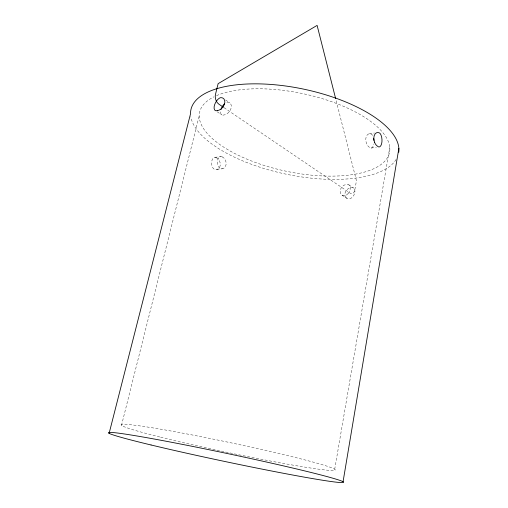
<?xml version="1.0" encoding="UTF-8"?>
<svg xmlns="http://www.w3.org/2000/svg" width="508" height="508" viewBox="0 0 508 508"><rect width="100%" height="100%" fill="white"/><g stroke="black" fill="none" stroke-linecap="round" stroke-linejoin="round"><path stroke-width="0.38" stroke-dasharray="2.54 1.91" d="M334.709 469.252L389.795 147.352M354.857 189.605L356.457 180.797L335.807 99.251M121.488 425.412L199.225 115.741M214.782 157.41L220.637 156.515M369.297 133.788L374.409 133.007M216.618 169.558L222.472 168.745M371.234 148.038L376.345 147.326M217.176 111.792L221.767 114.846M342.043 195.097L346.735 198.228M224.06 107.69L350.33 193.281A6.096 3.562 84.3 0 0 354.838 189.694M225.685 100.019L229.578 102.705M348.812 184.817L353.466 188.024M372.586 135.465A7.29 3.359 86.7 0 0 371.812 134.417A7.283 4.743 77.7 0 0 368.135 134.195A7.15 4.655 77.7 0 0 366.478 143.364A7.277 4.737 77.7 0 0 369.494 147.339A7.29 3.359 86.7 0 0 372.066 147.657A7.163 3.302 86.7 0 0 373.793 144.012M396.138 159.429A106.089 43.415 11.9 0 1 286.429 174.244A106.089 43.415 11.9 0 1 190.798 116.713M216.497 95.656A97.06 39.675 11.9 0 1 380.314 129.756A97.06 39.675 11.9 0 1 289.23 171.856A97.06 39.675 11.9 0 1 213.957 96.831M226.892 102.178A7.309 5.017 -51.5 0 1 230.537 103.588A7.182 4.928 -51.5 0 1 228.365 112.681A7.309 5.017 -51.5 0 1 223.806 114.986A7.322 3.696 -61.2 0 1 221.082 114.129A7.195 3.626 -61.2 0 1 220.872 110.039M222.593 157.086A6.255 3.81 86 0 0 219.685 156.858A6.147 3.74 86 0 0 217.786 164.808A6.255 3.81 86 0 0 219.932 168.288A6.261 4.82 75.2 0 0 223.66 168.351A6.153 4.731 75.3 0 0 225.527 160.445A6.261 4.82 75.3 0 0 222.593 157.086M216.745 157.975A6.217 3.823 86 0 0 213.83 157.753A6.109 3.753 86 0 0 211.925 165.652A6.217 3.823 86 0 0 214.078 169.107A6.223 4.82 75.1 0 0 217.799 169.164A6.109 4.731 75.1 0 0 219.672 161.309A6.223 4.82 75.1 0 0 216.745 157.975M160.617 437.191A109.449 5.055 11.9 0 0 333.934 470.446A109.449 5.055 11.9 0 0 189.998 434.537A109.449 5.055 11.9 0 0 160.617 437.191M345.783 197.371A6.198 4.947 -48.8 0 0 349.294 198.907A6.191 4.007 -60.5 0 0 352.793 196.704A6.083 3.937 -60.5 0 0 354.241 188.741A6.191 4.007 -60.5 0 0 351.358 187.687A6.198 4.947 -48.8 0 0 347.25 189.459A6.083 4.858 -48.8 0 0 345.783 197.371M348.107 193.548A6.121 3.931 -60.6 0 0 349.587 185.534A6.236 4 -60.6 0 0 346.704 184.487A6.236 4.953 -48.9 0 0 342.576 186.277A6.128 4.864 -48.9 0 0 341.09 194.24A6.236 4.953 -48.9 0 0 344.608 195.77A6.236 4 -60.6 0 0 348.107 193.548"/><path stroke-width="0.76" d="M343.059 481.73L398.869 148.361M109.131 433.324L190.532 113.811A106.089 43.415 11.9 0 1 297.294 87.878A106.089 43.415 11.9 0 1 398.755 152.248M223.406 107.245L218.827 104.14A7.372 5.004 77.2 0 1 215.671 93.624L218.129 83.655L317.106 25.4L335.617 98.482M374.523 142.202A7.207 4.648 77.8 0 1 376.168 132.969A7.334 4.731 77.8 0 1 379.838 133.198A7.347 3.327 86.7 0 1 381.699 137.37A7.214 3.27 86.7 0 1 380.092 146.539A7.347 3.327 86.7 0 1 377.546 146.209A7.334 4.731 77.8 0 1 374.529 142.202M373.691 138.551A7.163 3.302 86.7 0 1 373.952 140.379M221.024 109.48A7.195 3.626 -61.2 0 1 223.272 105.105A7.322 3.696 -61.2 0 1 224.441 103.784M151.054 444.983A120.11 4.147 11.9 0 0 341.922 482.6A120.11 4.147 11.9 0 0 185.179 444.925A120.11 4.147 11.9 0 0 151.054 444.983M217.246 110.604A7.372 5.01 -51.6 0 0 221.825 108.261A7.239 4.921 -51.6 0 0 224.041 99.111A7.372 5.017 -51.6 0 0 220.396 97.707A7.385 3.67 -61.2 0 0 216.77 100.679A7.252 3.607 -61.2 0 0 214.535 109.76A7.385 3.67 -61.2 0 0 217.246 110.604"/></g></svg>
